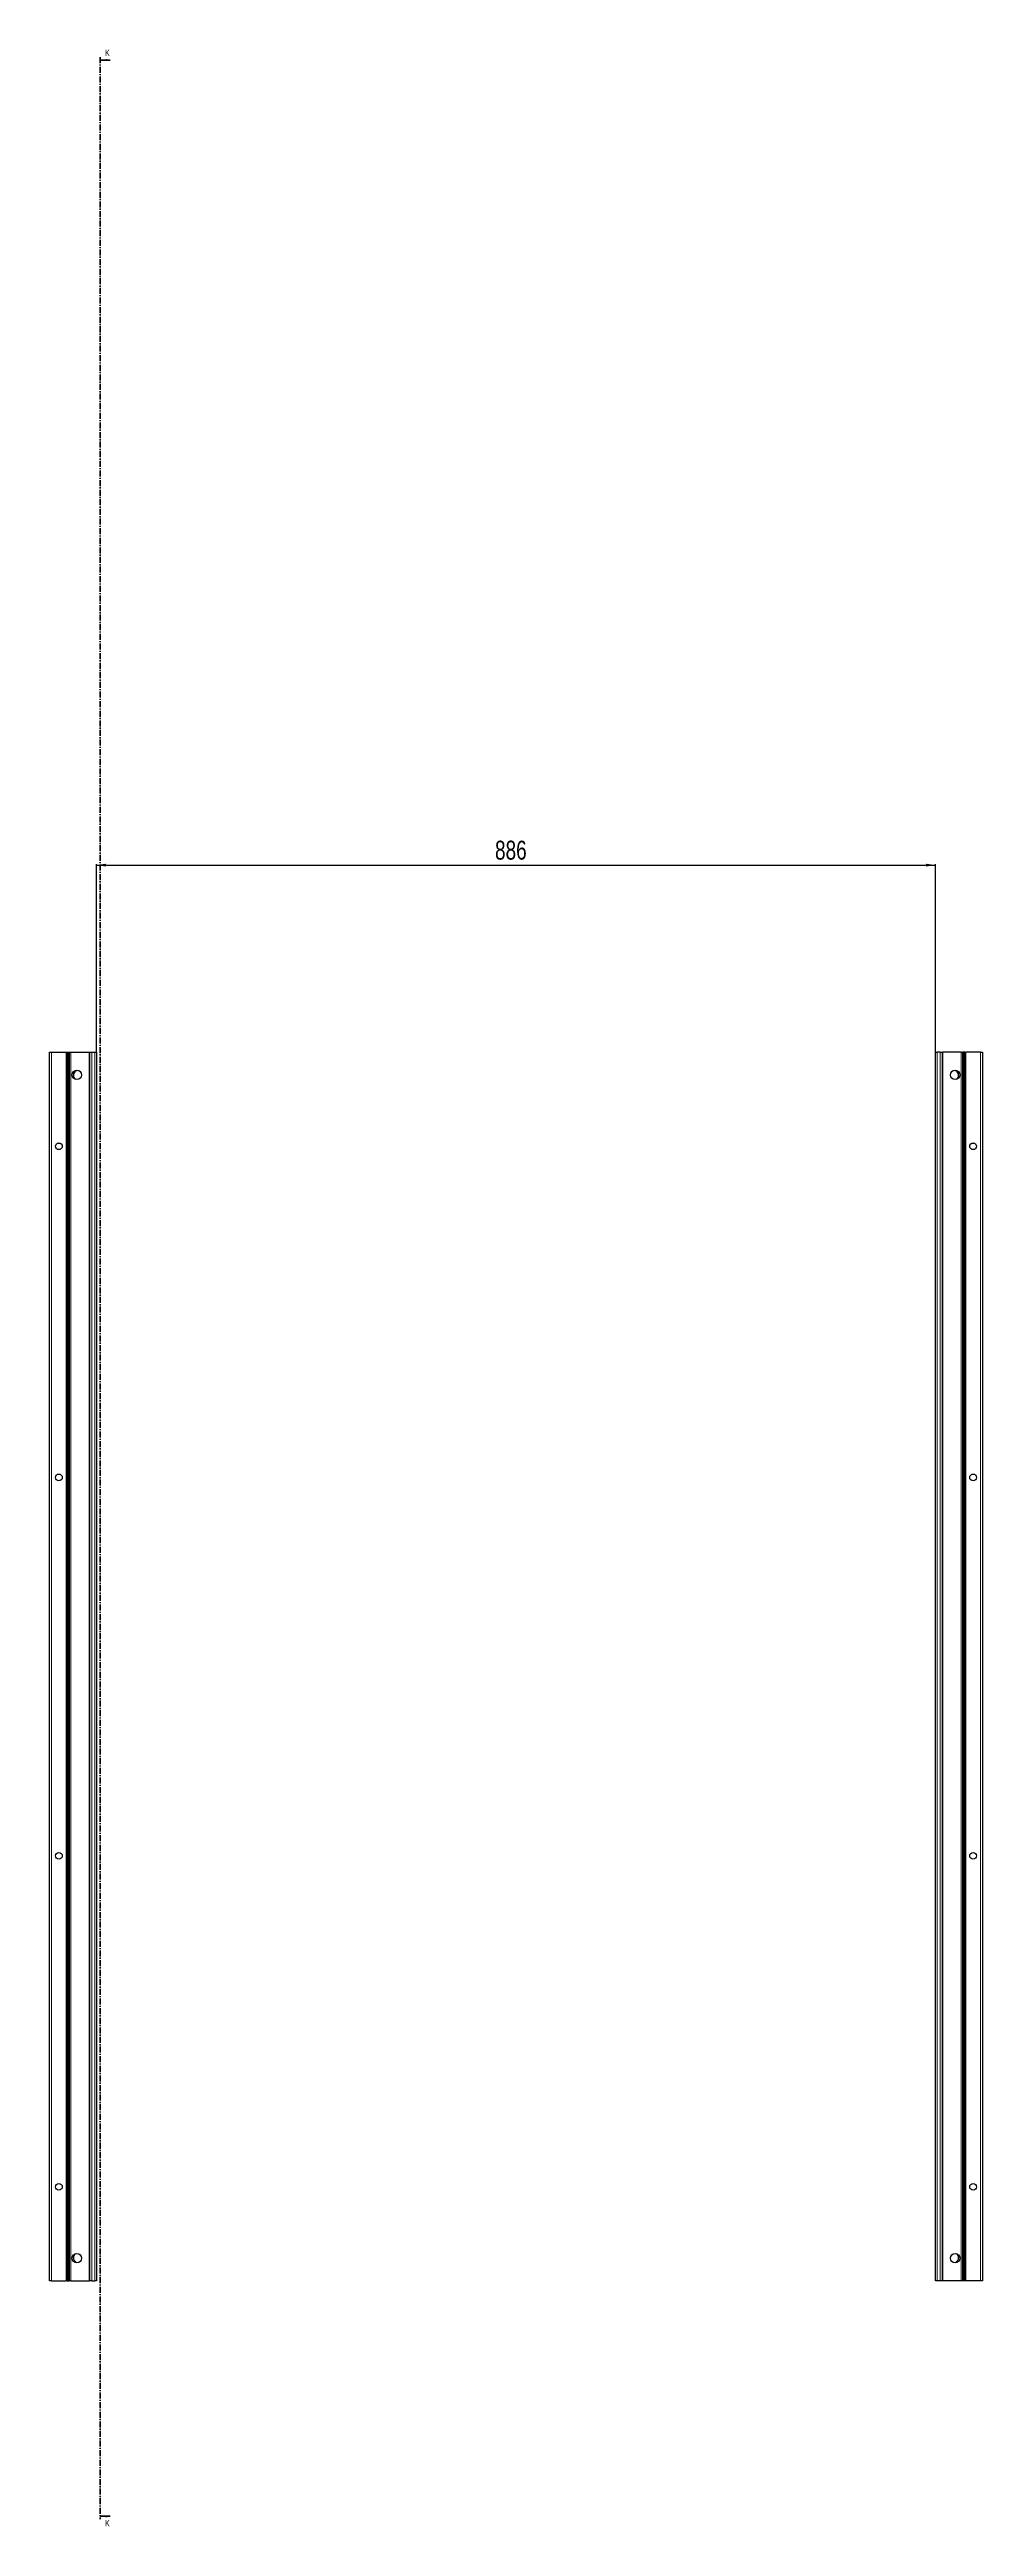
# Model space of a CAD drawing. Header units: millimetres. Extents: x -199 to 5117, y -2247 to 1507.
# Drawn here: x 1997 to 2983, y -1111 to 1507 of the extents above; entities that cross this region are included whole.
import ezdxf

# ---------------------------------------------------------------- set-up
doc = ezdxf.new("R2010")
doc.units = ezdxf.units.MM
doc.linetypes.add('CENTER', pattern=[10.16, 6.35, -1.27, 1.27, -1.27])
doc.layers.add('FORMAT', color=7, linetype='Continuous')
doc.styles.add('SLDTEXTSTYLE0', font='TXT', dxfattribs={"width": 0.75})
doc.dimstyles.new('SLDDIMSTYLE0', dxfattribs={"dimtxt": 20, "dimasz": 10, "dimexe": 0, "dimexo": 0.0625, "dimgap": 5, "dimtad": 2, "dimdec": 1, "dimrnd": 1e-09, "dimzin": 12, "dimdsep": 46, "dimtxsty": 'SLDTEXTSTYLE0', "dimsah": 1, "dimcen": 0.09, "dimadec": 0, "dimazin": 3, "dimtfac": 1, "dimtofl": 0, "dimtmove": 0, "dimatfit": 3, "dimfxl": 0, "dimfrac": 2, "dimtolj": 1, "dimtzin": 12, "dimarcsym": 0})

# ---------------------------------------------------------------- blocks, each defined once
blk = doc.blocks.new('_D_4')
at = {"layer": 'FORMAT'}
for p, q in [((2047, 447.2), (2047, 646)), ((2047, 645), (2933, 645)), ((2933, 447.2), (2933, 646))]:
    blk.add_line(p, q, dxfattribs=at)
for points in [[(2047, 645), (2057, 643.5), (2057, 646.5)], [(2933, 645), (2923, 646.5), (2923, 643.5)]]:
    blk.add_solid(points, dxfattribs=at)
at = {"layer": 'FORMAT', "insert": (2467.8, 670.8), "char_height": 20, "attachment_point": 1, "style": 'SLDTEXTSTYLE0'}
blk.add_mtext('886', dxfattribs=at)

msp = doc.modelspace()

# ---------------------------------------------------------------- linework, layer by layer
at = {"color": 7, "linetype": 'CENTER', "lineweight": 35}
msp.add_line((2050.71, 1499.09), (2050.71, -1103.67), dxfattribs=at)
at = {"color": 7, "linetype": 'Continuous', "lineweight": 35}
for p, q in [((2061.35, 1496.09), (2050.71, 1496.09)), ((2061.35, -1100.67), (2050.71, -1100.67))]:
    msp.add_line(p, q, dxfattribs=at)
at = {"color": 7, "linetype": 'Continuous', "lineweight": 25}
for p, q in [((1997.27, -851.79), (1997.27, 447.21)), ((1997.27, 447.21), (1999.27, 447.21)), ((1999.27, 447.21), (2014.62, 447.21)), ((2014.62, 447.21), (2015.27, 447.21)), ((2015.27, 423.46), (2015.27, 447.21)), ((2015.27, 447.21), (2015.86, 447.21)), ((2015.86, 447.21), (2017.07, 447.21)), ((2017.07, 447.21), (2017.07, -851.79)), ((2017.07, 447.21), (2017.1, 447.21)), ((2017.1, 447.21), (2017.1, -851.79)), ((2017.1, 447.21), (2018.31, 447.21)), ((2018.31, 447.21), (2019.72, 447.21)), ((2019.72, 447.21), (2039.12, 447.21)), ((2039.12, 447.21), (2039.77, 447.21)), ((2039.77, -851.79), (2039.77, 447.21)), ((2039.77, 447.21), (2041.77, 447.21)), ((2041.77, 447.21), (2044.97, 447.21)), ((2044.97, 447.21), (2046.97, 447.21)), ((2046.97, 447.21), (2046.97, -851.79)), ((2932.97, -851.79), (2932.97, 447.21)), ((2932.97, 447.21), (2934.97, 447.21)), ((2938.17, 447.21), (2934.97, 447.21)), ((2938.17, 447.21), (2940.17, 447.21)), ((2940.17, 447.21), (2940.17, -851.79)), ((2940.17, 447.21), (2940.82, 447.21)), ((2960.23, 447.21), (2940.82, 447.21)), ((2960.23, 447.21), (2961.64, 447.21)), ((2962.85, 447.21), (2961.64, 447.21)), ((2962.85, -851.79), (2962.85, 447.21)), ((2962.88, 447.21), (2962.85, 447.21)), ((2962.88, -851.79), (2962.88, 447.21)), ((2964.09, 447.21), (2962.88, 447.21)), ((2964.09, 447.21), (2964.67, 447.21)), ((2964.67, 447.21), (2964.67, 423.46)), ((2964.67, 447.21), (2965.32, 447.21)), ((2980.67, 447.21), (2965.32, 447.21)), ((2980.67, 447.21), (2982.67, 447.21)), ((2982.67, 447.21), (2982.67, -851.79)), ((2015.33, 423.35), (2015.27, 423.46)), ((2015.27, 423.46), (2015.27, 421.96)), ((2015.27, 421.96), (2015.33, 422.06)), ((2015.27, 373.46), (2015.27, 421.96)), ((2015.33, 422.06), (2015.33, 423.35)), ((2025.32, 427.73), (2025.32, 428.14)), ((2954.62, 428.14), (2954.62, 427.73)), ((2964.67, 423.46), (2964.61, 423.35)), ((2964.61, 423.35), (2964.61, 422.06)), ((2964.61, 422.06), (2964.67, 421.96)), ((2964.67, 421.96), (2964.67, 423.46)), ((2964.67, 421.96), (2964.67, 373.46)), ((2015.33, 373.35), (2015.27, 373.46)), ((2015.27, 373.46), (2015.27, 371.96)), ((2015.27, 371.96), (2015.33, 372.06)), ((2015.27, 323.46), (2015.27, 371.96)), ((2015.33, 372.06), (2015.33, 373.35)), ((2964.67, 373.46), (2964.61, 373.35)), ((2964.61, 373.35), (2964.61, 372.06)), ((2964.61, 372.06), (2964.67, 371.96)), ((2964.67, 371.96), (2964.67, 373.46)), ((2964.67, 371.96), (2964.67, 323.46)), ((2015.33, 323.35), (2015.27, 323.46)), ((2015.27, 323.46), (2015.27, 321.96)), ((2015.27, 321.96), (2015.33, 322.06)), ((2015.27, 273.46), (2015.27, 321.96)), ((2015.33, 322.06), (2015.33, 323.35)), ((2964.67, 323.46), (2964.61, 323.35)), ((2964.61, 323.35), (2964.61, 322.06)), ((2964.61, 322.06), (2964.67, 321.96)), ((2964.67, 321.96), (2964.67, 323.46)), ((2964.67, 321.96), (2964.67, 273.46)), ((2015.33, 273.35), (2015.27, 273.46)), ((2015.27, 273.46), (2015.27, 271.96)), ((2015.27, 271.96), (2015.33, 272.06)), ((2015.27, 223.46), (2015.27, 271.96)), ((2015.33, 272.06), (2015.33, 273.35)), ((2964.67, 273.46), (2964.61, 273.35)), ((2964.61, 273.35), (2964.61, 272.06)), ((2964.61, 272.06), (2964.67, 271.96)), ((2964.67, 271.96), (2964.67, 273.46)), ((2964.67, 271.96), (2964.67, 223.46)), ((2015.33, 223.35), (2015.27, 223.46)), ((2015.27, 223.46), (2015.27, 221.96)), ((2015.27, 221.96), (2015.33, 222.06)), ((2015.27, 173.46), (2015.27, 221.96)), ((2015.33, 222.06), (2015.33, 223.35)), ((2964.67, 223.46), (2964.61, 223.35)), ((2964.61, 223.35), (2964.61, 222.06)), ((2964.61, 222.06), (2964.67, 221.96)), ((2964.67, 221.96), (2964.67, 223.46)), ((2964.67, 221.96), (2964.67, 173.46)), ((2015.33, 173.35), (2015.27, 173.46)), ((2015.27, 173.46), (2015.27, 171.96)), ((2015.27, 171.96), (2015.33, 172.06)), ((2015.27, 123.46), (2015.27, 171.96)), ((2015.33, 172.06), (2015.33, 173.35)), ((2964.67, 173.46), (2964.61, 173.35)), ((2964.61, 173.35), (2964.61, 172.06)), ((2964.61, 172.06), (2964.67, 171.96)), ((2964.67, 171.96), (2964.67, 173.46)), ((2964.67, 171.96), (2964.67, 123.46)), ((2015.33, 123.35), (2015.27, 123.46)), ((2015.27, 123.46), (2015.27, 121.96)), ((2015.27, 121.96), (2015.33, 122.06)), ((2015.27, 73.46), (2015.27, 121.96)), ((2015.33, 122.06), (2015.33, 123.35)), ((2964.67, 123.46), (2964.61, 123.35)), ((2964.61, 123.35), (2964.61, 122.06)), ((2964.61, 122.06), (2964.67, 121.96)), ((2964.67, 121.96), (2964.67, 123.46)), ((2964.67, 121.96), (2964.67, 73.46)), ((2015.33, 73.35), (2015.27, 73.46)), ((2015.27, 73.46), (2015.27, 71.96)), ((2015.27, 71.96), (2015.33, 72.06)), ((2015.27, 23.46), (2015.27, 71.96)), ((2015.33, 72.06), (2015.33, 73.35)), ((2964.67, 73.46), (2964.61, 73.35)), ((2964.61, 73.35), (2964.61, 72.06)), ((2964.61, 72.06), (2964.67, 71.96)), ((2964.67, 71.96), (2964.67, 73.46)), ((2964.67, 71.96), (2964.67, 23.46)), ((2015.33, 23.35), (2015.27, 23.46)), ((2015.27, 23.46), (2015.27, 21.96)), ((2015.27, 21.96), (2015.33, 22.06)), ((2015.27, -26.54), (2015.27, 21.96)), ((2015.33, 22.06), (2015.33, 23.35)), ((2964.67, 23.46), (2964.61, 23.35)), ((2964.61, 23.35), (2964.61, 22.06)), ((2964.61, 22.06), (2964.67, 21.96)), ((2964.67, 21.96), (2964.67, 23.46)), ((2964.67, 21.96), (2964.67, -26.54)), ((2015.33, -26.65), (2015.27, -26.54)), ((2015.27, -26.54), (2015.27, -28.04)), ((2015.27, -28.04), (2015.33, -27.94)), ((2015.27, -76.54), (2015.27, -28.04)), ((2015.33, -27.94), (2015.33, -26.65)), ((2964.67, -26.54), (2964.61, -26.65)), ((2964.61, -26.65), (2964.61, -27.94)), ((2964.61, -27.94), (2964.67, -28.04)), ((2964.67, -28.04), (2964.67, -26.54)), ((2964.67, -28.04), (2964.67, -76.54)), ((2015.33, -76.65), (2015.27, -76.54)), ((2015.27, -76.54), (2015.27, -78.04)), ((2015.27, -78.04), (2015.33, -77.94)), ((2015.27, -126.54), (2015.27, -78.04)), ((2015.33, -77.94), (2015.33, -76.65)), ((2964.67, -76.54), (2964.61, -76.65)), ((2964.61, -76.65), (2964.61, -77.94)), ((2964.61, -77.94), (2964.67, -78.04)), ((2964.67, -78.04), (2964.67, -76.54)), ((2964.67, -78.04), (2964.67, -126.54)), ((2015.33, -126.65), (2015.27, -126.54)), ((2015.27, -126.54), (2015.27, -128.04)), ((2015.27, -128.04), (2015.33, -127.94)), ((2015.27, -176.54), (2015.27, -128.04)), ((2015.33, -127.94), (2015.33, -126.65)), ((2964.67, -126.54), (2964.61, -126.65)), ((2964.61, -126.65), (2964.61, -127.94)), ((2964.61, -127.94), (2964.67, -128.04)), ((2964.67, -128.04), (2964.67, -126.54)), ((2964.67, -128.04), (2964.67, -176.54)), ((2015.33, -176.65), (2015.27, -176.54)), ((2015.27, -176.54), (2015.27, -178.04)), ((2015.27, -178.04), (2015.33, -177.94)), ((2015.27, -226.54), (2015.27, -178.04)), ((2015.33, -177.94), (2015.33, -176.65)), ((2964.67, -176.54), (2964.61, -176.65)), ((2964.61, -176.65), (2964.61, -177.94)), ((2964.61, -177.94), (2964.67, -178.04)), ((2964.67, -178.04), (2964.67, -176.54)), ((2964.67, -178.04), (2964.67, -226.54)), ((2015.33, -226.65), (2015.27, -226.54)), ((2015.27, -226.54), (2015.27, -228.04)), ((2015.27, -228.04), (2015.33, -227.94)), ((2015.27, -276.54), (2015.27, -228.04)), ((2015.33, -227.94), (2015.33, -226.65)), ((2964.67, -226.54), (2964.61, -226.65)), ((2964.61, -226.65), (2964.61, -227.94)), ((2964.61, -227.94), (2964.67, -228.04)), ((2964.67, -228.04), (2964.67, -226.54)), ((2964.67, -228.04), (2964.67, -276.54)), ((2015.33, -276.65), (2015.27, -276.54)), ((2015.27, -276.54), (2015.27, -278.04)), ((2015.27, -278.04), (2015.33, -277.94)), ((2015.27, -326.54), (2015.27, -278.04)), ((2015.33, -277.94), (2015.33, -276.65)), ((2964.67, -276.54), (2964.61, -276.65)), ((2964.61, -276.65), (2964.61, -277.94)), ((2964.61, -277.94), (2964.67, -278.04)), ((2964.67, -278.04), (2964.67, -276.54)), ((2964.67, -278.04), (2964.67, -326.54)), ((2015.33, -326.65), (2015.27, -326.54)), ((2015.27, -326.54), (2015.27, -328.04)), ((2015.27, -328.04), (2015.33, -327.94)), ((2015.27, -376.54), (2015.27, -328.04)), ((2015.33, -327.94), (2015.33, -326.65)), ((2964.67, -326.54), (2964.61, -326.65)), ((2964.61, -326.65), (2964.61, -327.94)), ((2964.61, -327.94), (2964.67, -328.04)), ((2964.67, -328.04), (2964.67, -326.54)), ((2964.67, -328.04), (2964.67, -376.54)), ((2015.33, -376.65), (2015.27, -376.54)), ((2015.27, -376.54), (2015.27, -378.04)), ((2015.27, -378.04), (2015.33, -377.94)), ((2015.27, -426.54), (2015.27, -378.04)), ((2015.33, -377.94), (2015.33, -376.65)), ((2964.67, -376.54), (2964.61, -376.65)), ((2964.61, -376.65), (2964.61, -377.94)), ((2964.61, -377.94), (2964.67, -378.04)), ((2964.67, -378.04), (2964.67, -376.54)), ((2964.67, -378.04), (2964.67, -426.54)), ((2015.33, -426.65), (2015.27, -426.54)), ((2015.27, -426.54), (2015.27, -428.04)), ((2015.27, -428.04), (2015.33, -427.94)), ((2015.27, -476.54), (2015.27, -428.04)), ((2015.33, -427.94), (2015.33, -426.65)), ((2964.67, -426.54), (2964.61, -426.65)), ((2964.61, -426.65), (2964.61, -427.94)), ((2964.61, -427.94), (2964.67, -428.04)), ((2964.67, -428.04), (2964.67, -426.54)), ((2964.67, -428.04), (2964.67, -476.54)), ((2015.33, -476.65), (2015.27, -476.54)), ((2015.27, -476.54), (2015.27, -478.04)), ((2015.27, -478.04), (2015.33, -477.94)), ((2015.27, -526.54), (2015.27, -478.04)), ((2015.33, -477.94), (2015.33, -476.65)), ((2964.67, -476.54), (2964.61, -476.65)), ((2964.61, -476.65), (2964.61, -477.94)), ((2964.61, -477.94), (2964.67, -478.04)), ((2964.67, -478.04), (2964.67, -476.54)), ((2964.67, -478.04), (2964.67, -526.54)), ((2015.33, -526.65), (2015.27, -526.54)), ((2015.27, -526.54), (2015.27, -528.04)), ((2015.27, -528.04), (2015.33, -527.94)), ((2015.27, -576.54), (2015.27, -528.04)), ((2015.33, -527.94), (2015.33, -526.65)), ((2964.67, -526.54), (2964.61, -526.65)), ((2964.61, -526.65), (2964.61, -527.94)), ((2964.61, -527.94), (2964.67, -528.04)), ((2964.67, -528.04), (2964.67, -526.54)), ((2964.67, -528.04), (2964.67, -576.54)), ((2015.33, -576.65), (2015.27, -576.54)), ((2015.27, -576.54), (2015.27, -578.04)), ((2015.27, -578.04), (2015.33, -577.94)), ((2015.27, -626.54), (2015.27, -578.04)), ((2015.33, -577.94), (2015.33, -576.65)), ((2964.67, -576.54), (2964.61, -576.65)), ((2964.61, -576.65), (2964.61, -577.94)), ((2964.61, -577.94), (2964.67, -578.04)), ((2964.67, -578.04), (2964.67, -576.54)), ((2964.67, -578.04), (2964.67, -626.54)), ((2015.33, -626.65), (2015.27, -626.54)), ((2015.27, -626.54), (2015.27, -628.04)), ((2015.27, -628.04), (2015.33, -627.94)), ((2015.27, -676.54), (2015.27, -628.04)), ((2015.33, -627.94), (2015.33, -626.65)), ((2964.67, -626.54), (2964.61, -626.65)), ((2964.61, -626.65), (2964.61, -627.94)), ((2964.61, -627.94), (2964.67, -628.04)), ((2964.67, -628.04), (2964.67, -626.54)), ((2964.67, -628.04), (2964.67, -676.54)), ((2015.33, -676.65), (2015.27, -676.54)), ((2015.27, -676.54), (2015.27, -678.04)), ((2015.27, -678.04), (2015.33, -677.94)), ((2015.27, -726.54), (2015.27, -678.04)), ((2015.33, -677.94), (2015.33, -676.65)), ((2964.67, -676.54), (2964.61, -676.65)), ((2964.61, -676.65), (2964.61, -677.94)), ((2964.61, -677.94), (2964.67, -678.04)), ((2964.67, -678.04), (2964.67, -676.54)), ((2964.67, -678.04), (2964.67, -726.54)), ((2015.33, -726.65), (2015.27, -726.54)), ((2015.27, -726.54), (2015.27, -728.04)), ((2015.27, -728.04), (2015.33, -727.94)), ((2015.27, -776.54), (2015.27, -728.04)), ((2015.33, -727.94), (2015.33, -726.65)), ((2964.67, -726.54), (2964.61, -726.65)), ((2964.61, -726.65), (2964.61, -727.94)), ((2964.61, -727.94), (2964.67, -728.04)), ((2964.67, -728.04), (2964.67, -726.54)), ((2964.67, -728.04), (2964.67, -776.54)), ((2015.33, -776.65), (2015.27, -776.54)), ((2015.27, -776.54), (2015.27, -778.04)), ((2015.27, -778.04), (2015.33, -777.94)), ((2015.27, -826.54), (2015.27, -778.04)), ((2015.33, -777.94), (2015.33, -776.65)), ((2964.67, -776.54), (2964.61, -776.65)), ((2964.61, -776.65), (2964.61, -777.94)), ((2964.61, -777.94), (2964.67, -778.04)), ((2964.67, -778.04), (2964.67, -776.54)), ((2964.67, -778.04), (2964.67, -826.54)), ((2015.33, -826.65), (2015.27, -826.54)), ((2015.27, -826.54), (2015.27, -828.04)), ((2015.27, -828.04), (2015.33, -827.94)), ((2015.27, -851.79), (2015.27, -828.04)), ((2015.33, -827.94), (2015.33, -826.65)), ((2025.32, -832.73), (2025.32, -832.32)), ((2954.62, -832.32), (2954.62, -832.73)), ((2964.67, -826.54), (2964.61, -826.65)), ((2964.61, -826.65), (2964.61, -827.94)), ((2964.61, -827.94), (2964.67, -828.04)), ((2964.67, -828.04), (2964.67, -826.54)), ((2964.67, -828.04), (2964.67, -851.79)), ((1999.27, -851.79), (1997.27, -851.79)), ((1999.27, -851.79), (2014.62, -851.79)), ((2015.27, -851.79), (2014.62, -851.79)), ((2015.86, -851.79), (2015.27, -851.79)), ((2015.86, -851.79), (2017.07, -851.79)), ((2017.07, -851.79), (2017.1, -851.79)), ((2017.1, -851.79), (2018.31, -851.79)), ((2019.72, -851.79), (2018.31, -851.79)), ((2019.72, -851.79), (2039.12, -851.79)), ((2039.77, -851.79), (2039.12, -851.79)), ((2041.77, -851.79), (2039.77, -851.79)), ((2041.77, -851.79), (2044.97, -851.79)), ((2046.97, -851.79), (2044.97, -851.79)), ((2934.97, -851.79), (2932.97, -851.79)), ((2938.17, -851.79), (2934.97, -851.79)), ((2940.17, -851.79), (2938.17, -851.79)), ((2940.82, -851.79), (2940.17, -851.79)), ((2960.23, -851.79), (2940.82, -851.79)), ((2961.64, -851.79), (2960.23, -851.79)), ((2962.85, -851.79), (2961.64, -851.79)), ((2962.88, -851.79), (2962.85, -851.79)), ((2964.09, -851.79), (2962.88, -851.79)), ((2964.67, -851.79), (2964.09, -851.79)), ((2965.32, -851.79), (2964.67, -851.79)), ((2980.67, -851.79), (2965.32, -851.79)), ((2982.67, -851.79), (2980.67, -851.79))]:
    msp.add_line(p, q, dxfattribs=at)
at = {"color": 8, "linetype": 'Continuous', "lineweight": 18}
for p, q in [((1999.27, 447.21), (1999.27, -851.79)), ((2014.62, -851.79), (2014.62, 447.21)), ((2015.86, 447.21), (2015.86, -851.79)), ((2018.31, -851.79), (2018.31, 447.21)), ((2019.72, 447.21), (2019.72, -851.79)), ((2039.12, -851.79), (2039.12, 447.21)), ((2041.77, 447.21), (2041.77, -851.79)), ((2044.97, -851.79), (2044.97, 447.21)), ((2934.97, 447.21), (2934.97, -851.79)), ((2938.17, -851.79), (2938.17, 447.21)), ((2940.82, 447.21), (2940.82, -851.79)), ((2960.23, -851.79), (2960.23, 447.21)), ((2961.64, 447.21), (2961.64, -851.79)), ((2964.09, -851.79), (2964.09, 447.21)), ((2965.32, 447.21), (2965.32, -851.79)), ((2980.67, -851.79), (2980.67, 447.21))]:
    msp.add_line(p, q, dxfattribs=at)
at = {"color": 7, "linetype": 'Continuous', "lineweight": 25}
for centre, radius in [((2026.12, 423.21), 5), ((2953.82, 423.21), 5), ((2007.17, 347.71), 3.5), ((2972.77, 347.71), 3.5), ((2007.17, -2.29), 3.5), ((2972.77, -2.29), 3.5), ((2007.17, -402.29), 3.5), ((2972.77, -402.29), 3.5), ((2007.17, -752.29), 3.5), ((2972.77, -752.29), 3.5), ((2026.12, -827.79), 5), ((2953.82, -827.79), 5)]:
    msp.add_circle(centre, radius, dxfattribs=at)
for centre, radius, start, end in [((2027.62, 422.71), 5.25, 119.14074, 233.81086), ((2024.82, 427.73), 0.5, 299.14074, 0), ((2955.12, 427.73), 0.5, 180, 240.85926), ((2952.32, 422.71), 5.25, 306.18914, 60.85926), ((2027.62, -827.29), 5.25, 126.18914, 240.85926), ((2024.82, -832.32), 0.5, 0, 60.85926), ((2955.12, -832.32), 0.5, 119.14074, 180), ((2952.32, -827.29), 5.25, 299.14074, 53.81089)]:
    msp.add_arc(centre, radius, start, end, dxfattribs=at)
at = {"color": 7, "linetype": 'Continuous', "lineweight": 35}
for points in [[(2050.71, 1496.09), (2057.71, 1494.97), (2057.71, 1497.21)], [(2050.71, -1100.67), (2057.71, -1101.79), (2057.71, -1099.55)]]:
    msp.add_solid(points, dxfattribs=at)

# ---------------------------------------------------------------- texts
at = {"color": 7, "linetype": 'Continuous', "char_height": 7, "attachment_point": 1, "style": 'SLDTEXTSTYLE0'}
for insert in [(2055.84, 1507.24), (2055.84, -1104.39)]:
    msp.add_mtext('K', dxfattribs=dict(at, insert=insert))

# ---------------------------------------------------------------- dimensions: what is measured, and where the dimension line sits
at = {"layer": 'FORMAT'}
dim = msp.add_linear_dim(base=(2932.97, 645), p1=(2046.97, 447.21), p2=(2932.97, 447.21), angle=0, dimstyle='SLDDIMSTYLE0', dxfattribs=at)
dim.commit()
dim.dimension.update_dxf_attribs({"geometry": '_D_4', "text_midpoint": (2489.97, 645), "dimtype": 160})

doc.saveas('drawing.dxf')
